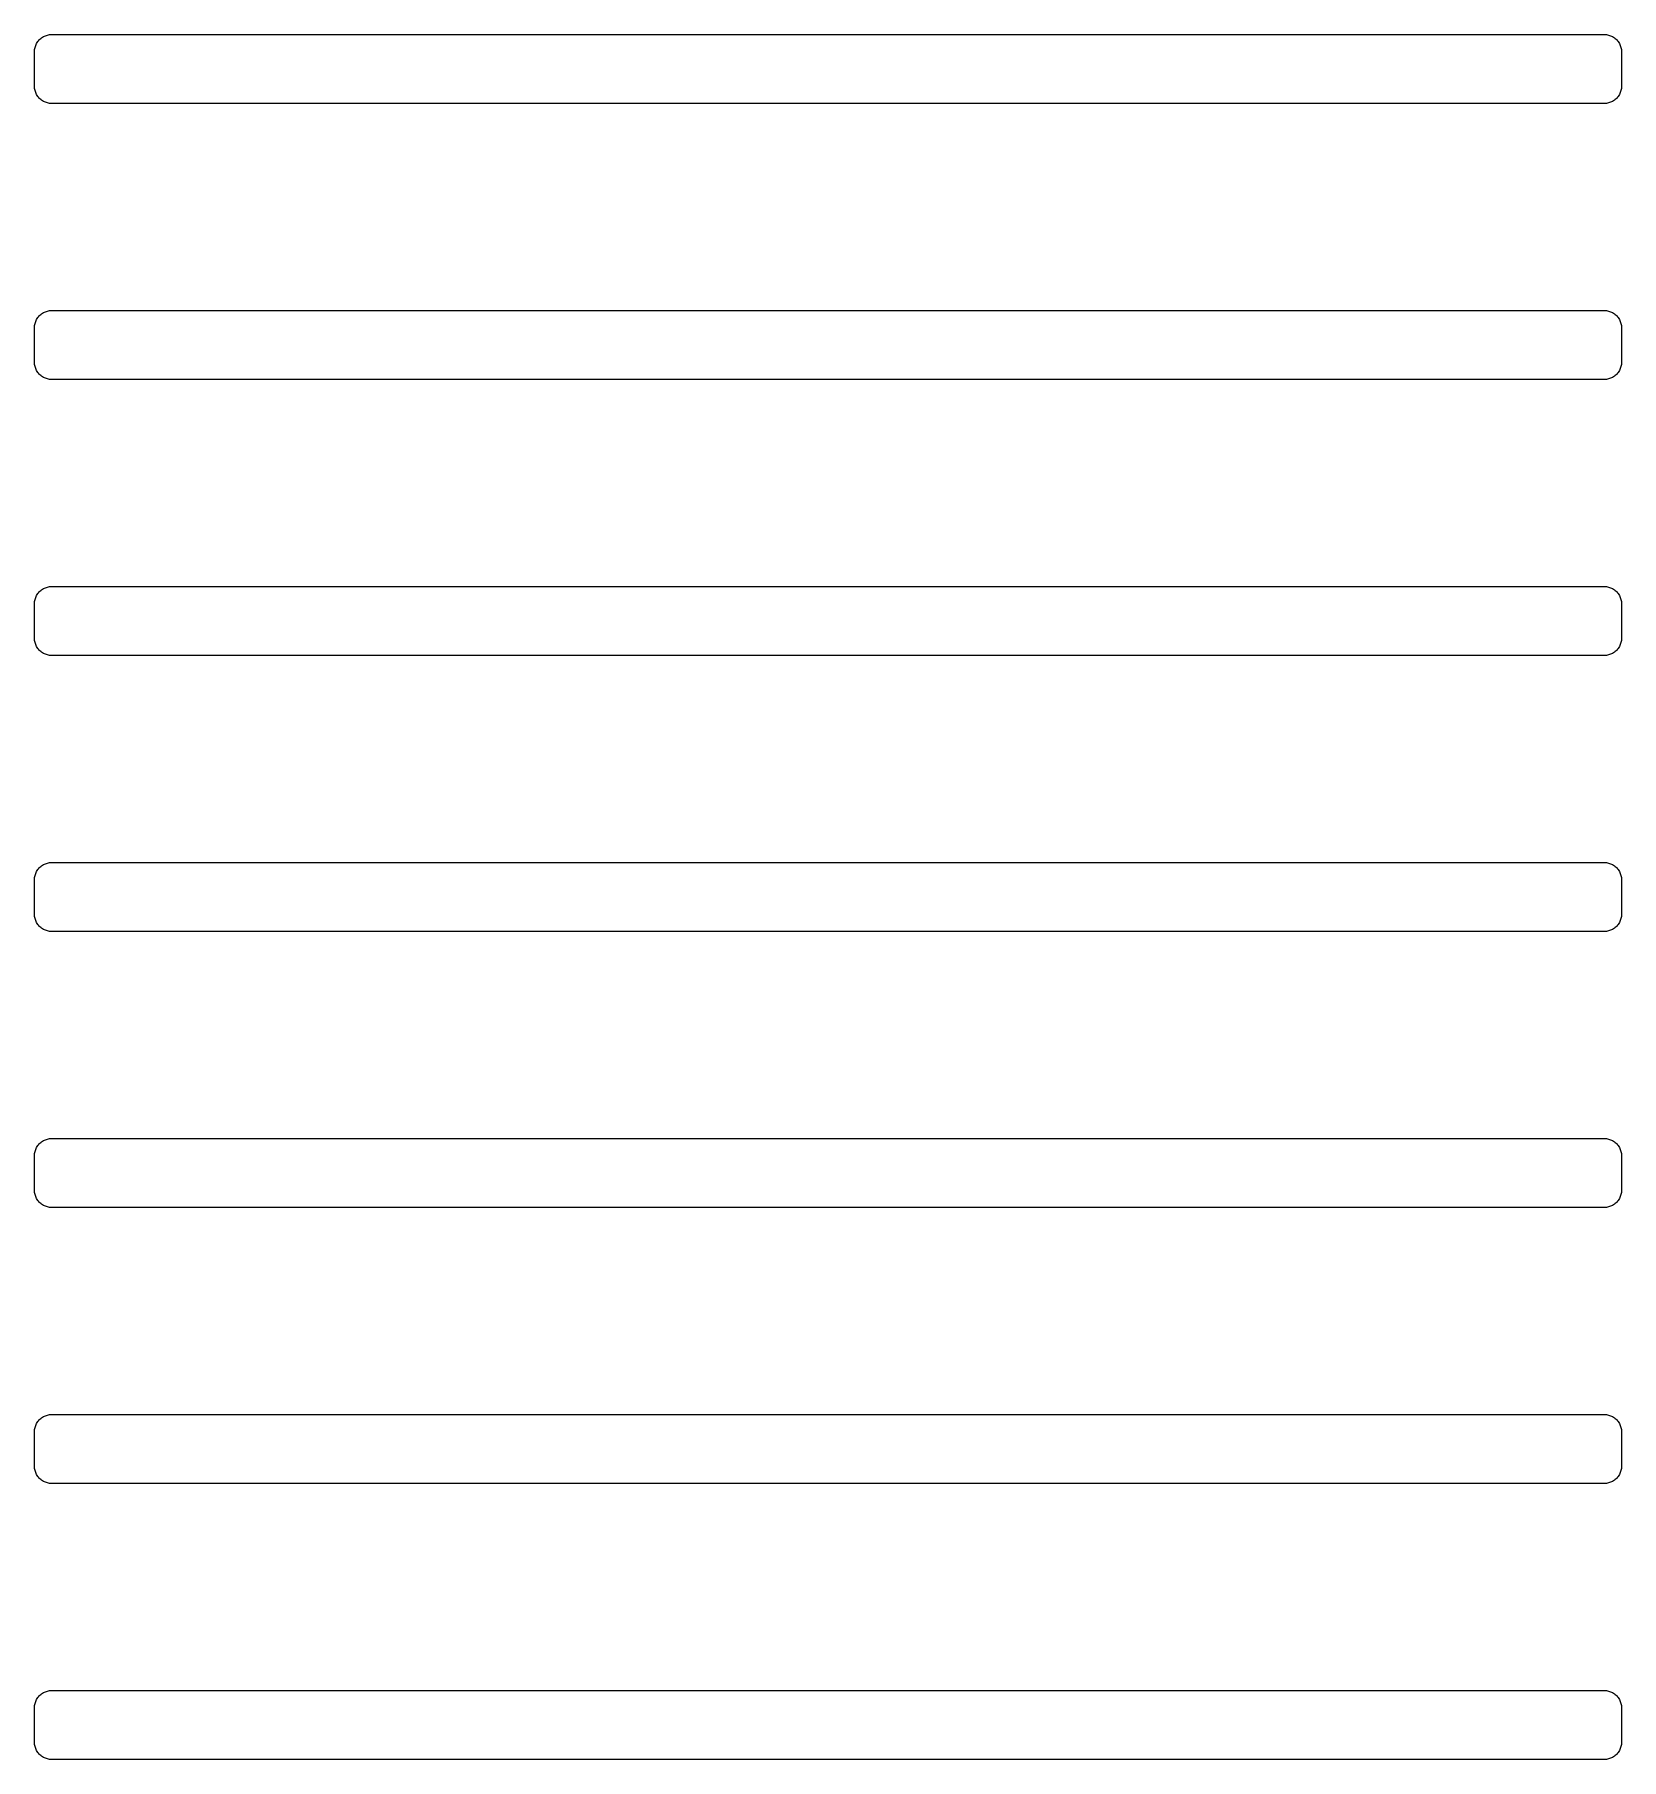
# Model space of a CAD drawing. Header units: metres. Extents: x -163 to 163, y -163 to 163.
# Drawn here: x -114.9 to -87.3, y -73.2 to -43.2 of the extents above; entities that cross this region are included whole.
import ezdxf

# ---------------------------------------------------------------- set-up
doc = ezdxf.new("R2010")
doc.units = ezdxf.units.M

msp = doc.modelspace()

# ---------------------------------------------------------------- linework, layer by layer
for p, q in [((-114.637, -43.2013), (-114.618, -43.1995)), ((-114.618, -43.1995), (-114.599, -43.1989)), ((-114.599, -43.1989), (-87.599, -43.1989)), ((-87.599, -43.1989), (-87.5801, -43.1995)), ((-87.5801, -43.1995), (-87.5614, -43.2013)), ((-114.899, -43.4989), (-114.898, -43.4801)), ((-114.899, -44.099), (-114.899, -43.4989)), ((-114.898, -43.4801), (-114.897, -43.4613)), ((-114.897, -43.4613), (-114.894, -43.4427)), ((-114.894, -43.4427), (-114.89, -43.4243)), ((-114.89, -43.4243), (-114.884, -43.4062)), ((-114.884, -43.4062), (-114.878, -43.3885)), ((-114.878, -43.3885), (-114.87, -43.3712)), ((-114.87, -43.3712), (-114.862, -43.3544)), ((-114.862, -43.3544), (-114.852, -43.3382)), ((-114.852, -43.3382), (-114.842, -43.3226)), ((-114.842, -43.3226), (-114.83, -43.3077)), ((-114.83, -43.3077), (-114.818, -43.2936)), ((-114.818, -43.2936), (-114.804, -43.2803)), ((-114.804, -43.2803), (-114.79, -43.2678)), ((-114.79, -43.2678), (-114.775, -43.2562)), ((-114.775, -43.2562), (-114.76, -43.2457)), ((-114.76, -43.2457), (-114.743, -43.2361)), ((-114.743, -43.2361), (-114.727, -43.2275)), ((-114.727, -43.2275), (-114.709, -43.22)), ((-114.709, -43.22), (-114.692, -43.2136)), ((-114.692, -43.2136), (-114.674, -43.2084)), ((-114.674, -43.2084), (-114.655, -43.2043)), ((-114.655, -43.2043), (-114.637, -43.2013)), ((-87.5614, -43.2013), (-87.5427, -43.2043)), ((-87.5427, -43.2043), (-87.5243, -43.2084)), ((-87.5243, -43.2084), (-87.5062, -43.2136)), ((-87.5062, -43.2136), (-87.4885, -43.22)), ((-87.4885, -43.22), (-87.4712, -43.2275)), ((-87.4712, -43.2275), (-87.4544, -43.2361)), ((-87.4544, -43.2361), (-87.4382, -43.2457)), ((-87.4382, -43.2457), (-87.4226, -43.2562)), ((-87.4226, -43.2562), (-87.4077, -43.2678)), ((-87.4077, -43.2678), (-87.3936, -43.2803)), ((-87.3936, -43.2803), (-87.3803, -43.2936)), ((-87.3803, -43.2936), (-87.3678, -43.3077)), ((-87.3678, -43.3077), (-87.3562, -43.3226)), ((-87.3562, -43.3226), (-87.3457, -43.3382)), ((-87.3457, -43.3382), (-87.3361, -43.3544)), ((-87.3361, -43.3544), (-87.3275, -43.3712)), ((-87.3275, -43.3712), (-87.32, -43.3885)), ((-87.32, -43.3885), (-87.3136, -43.4062)), ((-87.3136, -43.4062), (-87.3084, -43.4243)), ((-87.3084, -43.4243), (-87.3043, -43.4427)), ((-87.3043, -43.4427), (-87.3013, -43.4613)), ((-87.3013, -43.4613), (-87.2995, -43.4801)), ((-87.2995, -43.4801), (-87.299, -43.4989)), ((-87.299, -43.4989), (-87.299, -44.099)), ((-114.898, -44.1178), (-114.899, -44.099)), ((-87.299, -44.099), (-87.2995, -44.1178)), ((-114.897, -44.1366), (-114.898, -44.1178)), ((-114.894, -44.1552), (-114.897, -44.1366)), ((-114.89, -44.1736), (-114.894, -44.1552)), ((-114.884, -44.1917), (-114.89, -44.1736)), ((-114.878, -44.2094), (-114.884, -44.1917)), ((-114.87, -44.2267), (-114.878, -44.2094)), ((-114.862, -44.2435), (-114.87, -44.2267)), ((-114.852, -44.2597), (-114.862, -44.2435)), ((-114.842, -44.2753), (-114.852, -44.2597)), ((-114.83, -44.2902), (-114.842, -44.2753)), ((-114.818, -44.3043), (-114.83, -44.2902)), ((-114.804, -44.3176), (-114.818, -44.3043)), ((-114.79, -44.3301), (-114.804, -44.3176)), ((-114.775, -44.3417), (-114.79, -44.3301)), ((-114.76, -44.3522), (-114.775, -44.3417)), ((-114.743, -44.3618), (-114.76, -44.3522)), ((-114.727, -44.3704), (-114.743, -44.3618)), ((-114.709, -44.3779), (-114.727, -44.3704)), ((-114.692, -44.3843), (-114.709, -44.3779)), ((-114.674, -44.3895), (-114.692, -44.3843)), ((-114.655, -44.3936), (-114.674, -44.3895)), ((-114.637, -44.3966), (-114.655, -44.3936)), ((-114.618, -44.3984), (-114.637, -44.3966)), ((-114.599, -44.3989), (-114.618, -44.3984)), ((-87.599, -44.3989), (-114.599, -44.3989)), ((-87.5801, -44.3984), (-87.599, -44.3989)), ((-87.5614, -44.3966), (-87.5801, -44.3984)), ((-87.5427, -44.3936), (-87.5614, -44.3966)), ((-87.5243, -44.3895), (-87.5427, -44.3936)), ((-87.5062, -44.3843), (-87.5243, -44.3895)), ((-87.4885, -44.3779), (-87.5062, -44.3843)), ((-87.4712, -44.3704), (-87.4885, -44.3779)), ((-87.4544, -44.3618), (-87.4712, -44.3704)), ((-87.4382, -44.3522), (-87.4544, -44.3618)), ((-87.4226, -44.3417), (-87.4382, -44.3522)), ((-87.4077, -44.3301), (-87.4226, -44.3417)), ((-87.3936, -44.3176), (-87.4077, -44.3301)), ((-87.3803, -44.3043), (-87.3936, -44.3176)), ((-87.3678, -44.2902), (-87.3803, -44.3043)), ((-87.3562, -44.2753), (-87.3678, -44.2902)), ((-87.3457, -44.2597), (-87.3562, -44.2753)), ((-87.3361, -44.2435), (-87.3457, -44.2597)), ((-87.3275, -44.2267), (-87.3361, -44.2435)), ((-87.32, -44.2094), (-87.3275, -44.2267)), ((-87.3136, -44.1917), (-87.32, -44.2094)), ((-87.3084, -44.1736), (-87.3136, -44.1917)), ((-87.3043, -44.1552), (-87.3084, -44.1736)), ((-87.3013, -44.1366), (-87.3043, -44.1552)), ((-87.2995, -44.1178), (-87.3013, -44.1366)), ((-114.637, -48.0013), (-114.618, -47.9995)), ((-114.618, -47.9995), (-114.599, -47.9989)), ((-114.599, -47.9989), (-87.599, -47.9989)), ((-87.599, -47.9989), (-87.5801, -47.9995)), ((-87.5801, -47.9995), (-87.5614, -48.0013)), ((-114.899, -48.299), (-114.898, -48.2801)), ((-114.899, -48.8989), (-114.899, -48.299)), ((-114.898, -48.2801), (-114.897, -48.2614)), ((-114.897, -48.2614), (-114.894, -48.2427)), ((-114.894, -48.2427), (-114.89, -48.2243)), ((-114.89, -48.2243), (-114.884, -48.2062)), ((-114.884, -48.2062), (-114.878, -48.1885)), ((-114.878, -48.1885), (-114.87, -48.1712)), ((-114.87, -48.1712), (-114.862, -48.1544)), ((-114.862, -48.1544), (-114.852, -48.1382)), ((-114.852, -48.1382), (-114.842, -48.1226)), ((-114.842, -48.1226), (-114.83, -48.1077)), ((-114.83, -48.1077), (-114.818, -48.0936)), ((-114.818, -48.0936), (-114.804, -48.0803)), ((-114.804, -48.0803), (-114.79, -48.0678)), ((-114.79, -48.0678), (-114.775, -48.0562)), ((-114.775, -48.0562), (-114.76, -48.0457)), ((-114.76, -48.0457), (-114.743, -48.0361)), ((-114.743, -48.0361), (-114.727, -48.0275)), ((-114.727, -48.0275), (-114.709, -48.02)), ((-114.709, -48.02), (-114.692, -48.0136)), ((-114.692, -48.0136), (-114.674, -48.0084)), ((-114.674, -48.0084), (-114.655, -48.0043)), ((-114.655, -48.0043), (-114.637, -48.0013)), ((-87.5614, -48.0013), (-87.5427, -48.0043)), ((-87.5427, -48.0043), (-87.5243, -48.0084)), ((-87.5243, -48.0084), (-87.5062, -48.0136)), ((-87.5062, -48.0136), (-87.4885, -48.02)), ((-87.4885, -48.02), (-87.4712, -48.0275)), ((-87.4712, -48.0275), (-87.4544, -48.0361)), ((-87.4544, -48.0361), (-87.4382, -48.0457)), ((-87.4382, -48.0457), (-87.4226, -48.0562)), ((-87.4226, -48.0562), (-87.4077, -48.0678)), ((-87.4077, -48.0678), (-87.3936, -48.0803)), ((-87.3936, -48.0803), (-87.3803, -48.0936)), ((-87.3803, -48.0936), (-87.3678, -48.1077)), ((-87.3678, -48.1077), (-87.3562, -48.1226)), ((-87.3562, -48.1226), (-87.3457, -48.1382)), ((-87.3457, -48.1382), (-87.3361, -48.1544)), ((-87.3361, -48.1544), (-87.3275, -48.1712)), ((-87.3275, -48.1712), (-87.32, -48.1885)), ((-87.32, -48.1885), (-87.3136, -48.2062)), ((-87.3136, -48.2062), (-87.3084, -48.2243)), ((-87.3084, -48.2243), (-87.3043, -48.2427)), ((-87.3043, -48.2427), (-87.3013, -48.2614)), ((-87.3013, -48.2614), (-87.2995, -48.2801)), ((-87.2995, -48.2801), (-87.299, -48.299)), ((-87.299, -48.299), (-87.299, -48.8989)), ((-114.898, -48.9178), (-114.899, -48.8989)), ((-87.299, -48.8989), (-87.2995, -48.9178)), ((-114.897, -48.9366), (-114.898, -48.9178)), ((-114.894, -48.9552), (-114.897, -48.9366)), ((-114.89, -48.9736), (-114.894, -48.9552)), ((-114.884, -48.9917), (-114.89, -48.9736)), ((-114.878, -49.0094), (-114.884, -48.9917)), ((-114.87, -49.0267), (-114.878, -49.0094)), ((-114.862, -49.0435), (-114.87, -49.0267)), ((-114.852, -49.0597), (-114.862, -49.0435)), ((-114.842, -49.0753), (-114.852, -49.0597)), ((-114.83, -49.0902), (-114.842, -49.0753)), ((-114.818, -49.1043), (-114.83, -49.0902)), ((-114.804, -49.1176), (-114.818, -49.1043)), ((-114.79, -49.1301), (-114.804, -49.1176)), ((-114.775, -49.1416), (-114.79, -49.1301)), ((-114.76, -49.1523), (-114.775, -49.1416)), ((-114.743, -49.1618), (-114.76, -49.1523)), ((-114.727, -49.1704), (-114.743, -49.1618)), ((-114.709, -49.1779), (-114.727, -49.1704)), ((-114.692, -49.1843), (-114.709, -49.1779)), ((-114.674, -49.1895), (-114.692, -49.1843)), ((-114.655, -49.1936), (-114.674, -49.1895)), ((-114.637, -49.1966), (-114.655, -49.1936)), ((-114.618, -49.1983), (-114.637, -49.1966)), ((-114.599, -49.1989), (-114.618, -49.1983)), ((-87.599, -49.1989), (-114.599, -49.1989)), ((-87.5801, -49.1983), (-87.599, -49.1989)), ((-87.5614, -49.1966), (-87.5801, -49.1983)), ((-87.5427, -49.1936), (-87.5614, -49.1966)), ((-87.5243, -49.1895), (-87.5427, -49.1936)), ((-87.5062, -49.1843), (-87.5243, -49.1895)), ((-87.4885, -49.1779), (-87.5062, -49.1843)), ((-87.4712, -49.1704), (-87.4885, -49.1779)), ((-87.4544, -49.1618), (-87.4712, -49.1704)), ((-87.4382, -49.1523), (-87.4544, -49.1618)), ((-87.4226, -49.1416), (-87.4382, -49.1523)), ((-87.4077, -49.1301), (-87.4226, -49.1416)), ((-87.3936, -49.1176), (-87.4077, -49.1301)), ((-87.3803, -49.1043), (-87.3936, -49.1176)), ((-87.3678, -49.0902), (-87.3803, -49.1043)), ((-87.3562, -49.0753), (-87.3678, -49.0902)), ((-87.3457, -49.0597), (-87.3562, -49.0753)), ((-87.3361, -49.0435), (-87.3457, -49.0597)), ((-87.3275, -49.0267), (-87.3361, -49.0435)), ((-87.32, -49.0094), (-87.3275, -49.0267)), ((-87.3136, -48.9917), (-87.32, -49.0094)), ((-87.3084, -48.9736), (-87.3136, -48.9917)), ((-87.3043, -48.9552), (-87.3084, -48.9736)), ((-87.3013, -48.9366), (-87.3043, -48.9552)), ((-87.2995, -48.9178), (-87.3013, -48.9366)), ((-114.637, -52.8013), (-114.618, -52.7995)), ((-114.618, -52.7995), (-114.599, -52.799)), ((-114.599, -52.799), (-87.599, -52.799)), ((-87.599, -52.799), (-87.5801, -52.7995)), ((-87.5801, -52.7995), (-87.5614, -52.8013)), ((-114.899, -53.099), (-114.898, -53.0801)), ((-114.899, -53.6989), (-114.899, -53.099)), ((-114.898, -53.0801), (-114.897, -53.0614)), ((-114.897, -53.0614), (-114.894, -53.0427)), ((-114.894, -53.0427), (-114.89, -53.0243)), ((-114.89, -53.0243), (-114.884, -53.0062)), ((-114.884, -53.0062), (-114.878, -52.9885)), ((-114.878, -52.9885), (-114.87, -52.9712)), ((-114.87, -52.9712), (-114.862, -52.9544)), ((-114.862, -52.9544), (-114.852, -52.9382)), ((-114.852, -52.9382), (-114.842, -52.9226)), ((-114.842, -52.9226), (-114.83, -52.9077)), ((-114.83, -52.9077), (-114.818, -52.8936)), ((-114.818, -52.8936), (-114.804, -52.8803)), ((-114.804, -52.8803), (-114.79, -52.8678)), ((-114.79, -52.8678), (-114.775, -52.8562)), ((-114.775, -52.8562), (-114.76, -52.8457)), ((-114.76, -52.8457), (-114.743, -52.8361)), ((-114.743, -52.8361), (-114.727, -52.8275)), ((-114.727, -52.8275), (-114.709, -52.82)), ((-114.709, -52.82), (-114.692, -52.8136)), ((-114.692, -52.8136), (-114.674, -52.8084)), ((-114.674, -52.8084), (-114.655, -52.8043)), ((-114.655, -52.8043), (-114.637, -52.8013)), ((-87.5614, -52.8013), (-87.5427, -52.8043)), ((-87.5427, -52.8043), (-87.5243, -52.8084)), ((-87.5243, -52.8084), (-87.5062, -52.8136)), ((-87.5062, -52.8136), (-87.4885, -52.82)), ((-87.4885, -52.82), (-87.4712, -52.8275)), ((-87.4712, -52.8275), (-87.4544, -52.8361)), ((-87.4544, -52.8361), (-87.4382, -52.8457)), ((-87.4382, -52.8457), (-87.4226, -52.8562)), ((-87.4226, -52.8562), (-87.4077, -52.8678)), ((-87.4077, -52.8678), (-87.3936, -52.8803)), ((-87.3936, -52.8803), (-87.3803, -52.8936)), ((-87.3803, -52.8936), (-87.3678, -52.9077)), ((-87.3678, -52.9077), (-87.3562, -52.9226)), ((-87.3562, -52.9226), (-87.3457, -52.9382)), ((-87.3457, -52.9382), (-87.3361, -52.9544)), ((-87.3361, -52.9544), (-87.3275, -52.9712)), ((-87.3275, -52.9712), (-87.32, -52.9885)), ((-87.32, -52.9885), (-87.3136, -53.0062)), ((-87.3136, -53.0062), (-87.3084, -53.0243)), ((-87.3084, -53.0243), (-87.3043, -53.0427)), ((-87.3043, -53.0427), (-87.3013, -53.0614)), ((-87.3013, -53.0614), (-87.2995, -53.0801)), ((-87.2995, -53.0801), (-87.299, -53.099)), ((-87.299, -53.099), (-87.299, -53.6989)), ((-114.898, -53.7178), (-114.899, -53.6989)), ((-87.299, -53.6989), (-87.2995, -53.7178)), ((-114.897, -53.7365), (-114.898, -53.7178)), ((-114.894, -53.7552), (-114.897, -53.7365)), ((-114.89, -53.7736), (-114.894, -53.7552)), ((-114.884, -53.7917), (-114.89, -53.7736)), ((-114.878, -53.8094), (-114.884, -53.7917)), ((-114.87, -53.8267), (-114.878, -53.8094)), ((-114.862, -53.8435), (-114.87, -53.8267)), ((-114.852, -53.8597), (-114.862, -53.8435)), ((-114.842, -53.8753), (-114.852, -53.8597)), ((-114.83, -53.8902), (-114.842, -53.8753)), ((-114.818, -53.9043), (-114.83, -53.8902)), ((-114.804, -53.9176), (-114.818, -53.9043)), ((-114.79, -53.9301), (-114.804, -53.9176)), ((-114.775, -53.9417), (-114.79, -53.9301)), ((-114.76, -53.9522), (-114.775, -53.9417)), ((-114.743, -53.9618), (-114.76, -53.9522)), ((-114.727, -53.9704), (-114.743, -53.9618)), ((-114.709, -53.9779), (-114.727, -53.9704)), ((-114.692, -53.9843), (-114.709, -53.9779)), ((-114.674, -53.9895), (-114.692, -53.9843)), ((-114.655, -53.9936), (-114.674, -53.9895)), ((-114.637, -53.9966), (-114.655, -53.9936)), ((-114.618, -53.9984), (-114.637, -53.9966)), ((-114.599, -53.9989), (-114.618, -53.9984)), ((-87.599, -53.9989), (-114.599, -53.9989)), ((-87.5801, -53.9984), (-87.599, -53.9989)), ((-87.5614, -53.9966), (-87.5801, -53.9984)), ((-87.5427, -53.9936), (-87.5614, -53.9966)), ((-87.5243, -53.9895), (-87.5427, -53.9936)), ((-87.5062, -53.9843), (-87.5243, -53.9895)), ((-87.4885, -53.9779), (-87.5062, -53.9843)), ((-87.4712, -53.9704), (-87.4885, -53.9779)), ((-87.4544, -53.9618), (-87.4712, -53.9704)), ((-87.4382, -53.9522), (-87.4544, -53.9618)), ((-87.4226, -53.9417), (-87.4382, -53.9522)), ((-87.4077, -53.9301), (-87.4226, -53.9417)), ((-87.3936, -53.9176), (-87.4077, -53.9301)), ((-87.3803, -53.9043), (-87.3936, -53.9176)), ((-87.3678, -53.8902), (-87.3803, -53.9043)), ((-87.3562, -53.8753), (-87.3678, -53.8902)), ((-87.3457, -53.8597), (-87.3562, -53.8753)), ((-87.3361, -53.8435), (-87.3457, -53.8597)), ((-87.3275, -53.8267), (-87.3361, -53.8435)), ((-87.32, -53.8094), (-87.3275, -53.8267)), ((-87.3136, -53.7917), (-87.32, -53.8094)), ((-87.3084, -53.7736), (-87.3136, -53.7917)), ((-87.3043, -53.7552), (-87.3084, -53.7736)), ((-87.3013, -53.7365), (-87.3043, -53.7552)), ((-87.2995, -53.7178), (-87.3013, -53.7365)), ((-114.637, -57.6013), (-114.618, -57.5995)), ((-114.618, -57.5995), (-114.599, -57.599)), ((-114.599, -57.599), (-87.599, -57.599)), ((-87.599, -57.599), (-87.5801, -57.5995)), ((-87.5801, -57.5995), (-87.5614, -57.6013)), ((-114.899, -57.8989), (-114.898, -57.8801)), ((-114.899, -58.4989), (-114.899, -57.8989)), ((-114.898, -57.8801), (-114.897, -57.8613)), ((-114.897, -57.8613), (-114.894, -57.8427)), ((-114.894, -57.8427), (-114.89, -57.8243)), ((-114.89, -57.8243), (-114.884, -57.8062)), ((-114.884, -57.8062), (-114.878, -57.7885)), ((-114.878, -57.7885), (-114.87, -57.7712)), ((-114.87, -57.7712), (-114.862, -57.7544)), ((-114.862, -57.7544), (-114.852, -57.7382)), ((-114.852, -57.7382), (-114.842, -57.7226)), ((-114.842, -57.7226), (-114.83, -57.7077)), ((-114.83, -57.7077), (-114.818, -57.6936)), ((-114.818, -57.6936), (-114.804, -57.6803)), ((-114.804, -57.6803), (-114.79, -57.6678)), ((-114.79, -57.6678), (-114.775, -57.6562)), ((-114.775, -57.6562), (-114.76, -57.6456)), ((-114.76, -57.6456), (-114.743, -57.6361)), ((-114.743, -57.6361), (-114.727, -57.6275)), ((-114.727, -57.6275), (-114.709, -57.62)), ((-114.709, -57.62), (-114.692, -57.6136)), ((-114.692, -57.6136), (-114.674, -57.6084)), ((-114.674, -57.6084), (-114.655, -57.6043)), ((-114.655, -57.6043), (-114.637, -57.6013)), ((-87.5614, -57.6013), (-87.5427, -57.6043)), ((-87.5427, -57.6043), (-87.5243, -57.6084)), ((-87.5243, -57.6084), (-87.5062, -57.6136)), ((-87.5062, -57.6136), (-87.4885, -57.62)), ((-87.4885, -57.62), (-87.4712, -57.6275)), ((-87.4712, -57.6275), (-87.4544, -57.6361)), ((-87.4544, -57.6361), (-87.4382, -57.6456)), ((-87.4382, -57.6456), (-87.4226, -57.6562)), ((-87.4226, -57.6562), (-87.4077, -57.6678)), ((-87.4077, -57.6678), (-87.3936, -57.6803)), ((-87.3936, -57.6803), (-87.3803, -57.6936)), ((-87.3803, -57.6936), (-87.3678, -57.7077)), ((-87.3678, -57.7077), (-87.3562, -57.7226)), ((-87.3562, -57.7226), (-87.3457, -57.7382)), ((-87.3457, -57.7382), (-87.3361, -57.7544)), ((-87.3361, -57.7544), (-87.3275, -57.7712)), ((-87.3275, -57.7712), (-87.32, -57.7885)), ((-87.32, -57.7885), (-87.3136, -57.8062)), ((-87.3136, -57.8062), (-87.3084, -57.8243)), ((-87.3084, -57.8243), (-87.3043, -57.8427)), ((-87.3043, -57.8427), (-87.3013, -57.8613)), ((-87.3013, -57.8613), (-87.2995, -57.8801)), ((-87.2995, -57.8801), (-87.299, -57.8989)), ((-87.299, -57.8989), (-87.299, -58.4989)), ((-114.898, -58.5178), (-114.899, -58.4989)), ((-87.299, -58.4989), (-87.2995, -58.5178)), ((-114.897, -58.5365), (-114.898, -58.5178)), ((-114.894, -58.5552), (-114.897, -58.5365)), ((-114.89, -58.5735), (-114.894, -58.5552)), ((-114.884, -58.5917), (-114.89, -58.5735)), ((-114.878, -58.6094), (-114.884, -58.5917)), ((-114.87, -58.6267), (-114.878, -58.6094)), ((-114.862, -58.6435), (-114.87, -58.6267)), ((-114.852, -58.6597), (-114.862, -58.6435)), ((-114.842, -58.6753), (-114.852, -58.6597)), ((-114.83, -58.6902), (-114.842, -58.6753)), ((-114.818, -58.7043), (-114.83, -58.6902)), ((-114.804, -58.7176), (-114.818, -58.7043)), ((-114.79, -58.7301), (-114.804, -58.7176)), ((-114.775, -58.7417), (-114.79, -58.7301)), ((-114.76, -58.7522), (-114.775, -58.7417)), ((-114.743, -58.7618), (-114.76, -58.7522)), ((-114.727, -58.7704), (-114.743, -58.7618)), ((-114.709, -58.7779), (-114.727, -58.7704)), ((-114.692, -58.7843), (-114.709, -58.7779)), ((-114.674, -58.7895), (-114.692, -58.7843)), ((-114.655, -58.7936), (-114.674, -58.7895)), ((-114.637, -58.7966), (-114.655, -58.7936)), ((-114.618, -58.7984), (-114.637, -58.7966)), ((-114.599, -58.799), (-114.618, -58.7984)), ((-87.599, -58.799), (-114.599, -58.799)), ((-87.5801, -58.7984), (-87.599, -58.799)), ((-87.5614, -58.7966), (-87.5801, -58.7984)), ((-87.5427, -58.7936), (-87.5614, -58.7966)), ((-87.5243, -58.7895), (-87.5427, -58.7936)), ((-87.5062, -58.7843), (-87.5243, -58.7895)), ((-87.4885, -58.7779), (-87.5062, -58.7843)), ((-87.4712, -58.7704), (-87.4885, -58.7779)), ((-87.4544, -58.7618), (-87.4712, -58.7704)), ((-87.4382, -58.7522), (-87.4544, -58.7618)), ((-87.4226, -58.7417), (-87.4382, -58.7522)), ((-87.4077, -58.7301), (-87.4226, -58.7417)), ((-87.3936, -58.7176), (-87.4077, -58.7301)), ((-87.3803, -58.7043), (-87.3936, -58.7176)), ((-87.3678, -58.6902), (-87.3803, -58.7043)), ((-87.3562, -58.6753), (-87.3678, -58.6902)), ((-87.3457, -58.6597), (-87.3562, -58.6753)), ((-87.3361, -58.6435), (-87.3457, -58.6597)), ((-87.3275, -58.6267), (-87.3361, -58.6435)), ((-87.32, -58.6094), (-87.3275, -58.6267)), ((-87.3136, -58.5917), (-87.32, -58.6094)), ((-87.3084, -58.5735), (-87.3136, -58.5917)), ((-87.3043, -58.5552), (-87.3084, -58.5735)), ((-87.3013, -58.5365), (-87.3043, -58.5552)), ((-87.2995, -58.5178), (-87.3013, -58.5365)), ((-114.637, -62.4013), (-114.618, -62.3995)), ((-114.618, -62.3995), (-114.599, -62.399)), ((-114.599, -62.399), (-87.599, -62.399)), ((-87.599, -62.399), (-87.5801, -62.3995)), ((-87.5801, -62.3995), (-87.5614, -62.4013)), ((-114.899, -62.6989), (-114.898, -62.6801)), ((-114.899, -63.299), (-114.899, -62.6989)), ((-114.898, -62.6801), (-114.897, -62.6613)), ((-114.897, -62.6613), (-114.894, -62.6427)), ((-114.894, -62.6427), (-114.89, -62.6243)), ((-114.89, -62.6243), (-114.884, -62.6062)), ((-114.884, -62.6062), (-114.878, -62.5885)), ((-114.878, -62.5885), (-114.87, -62.5712)), ((-114.87, -62.5712), (-114.862, -62.5544)), ((-114.862, -62.5544), (-114.852, -62.5382)), ((-114.852, -62.5382), (-114.842, -62.5226)), ((-114.842, -62.5226), (-114.83, -62.5077)), ((-114.83, -62.5077), (-114.818, -62.4936)), ((-114.818, -62.4936), (-114.804, -62.4803)), ((-114.804, -62.4803), (-114.79, -62.4678)), ((-114.79, -62.4678), (-114.775, -62.4562)), ((-114.775, -62.4562), (-114.76, -62.4456)), ((-114.76, -62.4456), (-114.743, -62.4361)), ((-114.743, -62.4361), (-114.727, -62.4275)), ((-114.727, -62.4275), (-114.709, -62.42)), ((-114.709, -62.42), (-114.692, -62.4136)), ((-114.692, -62.4136), (-114.674, -62.4084)), ((-114.674, -62.4084), (-114.655, -62.4043)), ((-114.655, -62.4043), (-114.637, -62.4013)), ((-87.5614, -62.4013), (-87.5427, -62.4043)), ((-87.5427, -62.4043), (-87.5243, -62.4084)), ((-87.5243, -62.4084), (-87.5062, -62.4136)), ((-87.5062, -62.4136), (-87.4885, -62.42)), ((-87.4885, -62.42), (-87.4712, -62.4275)), ((-87.4712, -62.4275), (-87.4544, -62.4361)), ((-87.4544, -62.4361), (-87.4382, -62.4456)), ((-87.4382, -62.4456), (-87.4226, -62.4562)), ((-87.4226, -62.4562), (-87.4077, -62.4678)), ((-87.4077, -62.4678), (-87.3936, -62.4803)), ((-87.3936, -62.4803), (-87.3803, -62.4936)), ((-87.3803, -62.4936), (-87.3678, -62.5077)), ((-87.3678, -62.5077), (-87.3562, -62.5226)), ((-87.3562, -62.5226), (-87.3457, -62.5382)), ((-87.3457, -62.5382), (-87.3361, -62.5544)), ((-87.3361, -62.5544), (-87.3275, -62.5712)), ((-87.3275, -62.5712), (-87.32, -62.5885)), ((-87.32, -62.5885), (-87.3136, -62.6062)), ((-87.3136, -62.6062), (-87.3084, -62.6243)), ((-87.3084, -62.6243), (-87.3043, -62.6427)), ((-87.3043, -62.6427), (-87.3013, -62.6613)), ((-87.3013, -62.6613), (-87.2995, -62.6801)), ((-87.2995, -62.6801), (-87.299, -62.6989)), ((-87.299, -62.6989), (-87.299, -63.299)), ((-114.898, -63.3178), (-114.899, -63.299)), ((-87.299, -63.299), (-87.2995, -63.3178)), ((-114.897, -63.3365), (-114.898, -63.3178)), ((-114.894, -63.3552), (-114.897, -63.3365)), ((-114.89, -63.3736), (-114.894, -63.3552)), ((-114.884, -63.3916), (-114.89, -63.3736)), ((-114.878, -63.4094), (-114.884, -63.3916)), ((-114.87, -63.4267), (-114.878, -63.4094)), ((-114.862, -63.4435), (-114.87, -63.4267)), ((-114.852, -63.4597), (-114.862, -63.4435)), ((-114.842, -63.4753), (-114.852, -63.4597)), ((-114.83, -63.4902), (-114.842, -63.4753)), ((-114.818, -63.5043), (-114.83, -63.4902)), ((-114.804, -63.5176), (-114.818, -63.5043)), ((-114.79, -63.5301), (-114.804, -63.5176)), ((-114.775, -63.5417), (-114.79, -63.5301)), ((-114.76, -63.5522), (-114.775, -63.5417)), ((-114.743, -63.5618), (-114.76, -63.5522)), ((-114.727, -63.5704), (-114.743, -63.5618)), ((-114.709, -63.5779), (-114.727, -63.5704)), ((-114.692, -63.5843), (-114.709, -63.5779)), ((-114.674, -63.5895), (-114.692, -63.5843)), ((-114.655, -63.5936), (-114.674, -63.5895)), ((-114.637, -63.5966), (-114.655, -63.5936)), ((-114.618, -63.5984), (-114.637, -63.5966)), ((-114.599, -63.599), (-114.618, -63.5984)), ((-87.599, -63.599), (-114.599, -63.599)), ((-87.5801, -63.5984), (-87.599, -63.599)), ((-87.5614, -63.5966), (-87.5801, -63.5984)), ((-87.5427, -63.5936), (-87.5614, -63.5966)), ((-87.5243, -63.5895), (-87.5427, -63.5936)), ((-87.5062, -63.5843), (-87.5243, -63.5895)), ((-87.4885, -63.5779), (-87.5062, -63.5843)), ((-87.4712, -63.5704), (-87.4885, -63.5779)), ((-87.4544, -63.5618), (-87.4712, -63.5704)), ((-87.4382, -63.5522), (-87.4544, -63.5618)), ((-87.4226, -63.5417), (-87.4382, -63.5522)), ((-87.4077, -63.5301), (-87.4226, -63.5417)), ((-87.3936, -63.5176), (-87.4077, -63.5301)), ((-87.3803, -63.5043), (-87.3936, -63.5176)), ((-87.3678, -63.4902), (-87.3803, -63.5043)), ((-87.3562, -63.4753), (-87.3678, -63.4902)), ((-87.3457, -63.4597), (-87.3562, -63.4753)), ((-87.3361, -63.4435), (-87.3457, -63.4597)), ((-87.3275, -63.4267), (-87.3361, -63.4435)), ((-87.32, -63.4094), (-87.3275, -63.4267)), ((-87.3136, -63.3916), (-87.32, -63.4094)), ((-87.3084, -63.3736), (-87.3136, -63.3916)), ((-87.3043, -63.3552), (-87.3084, -63.3736)), ((-87.3013, -63.3365), (-87.3043, -63.3552)), ((-87.2995, -63.3178), (-87.3013, -63.3365)), ((-114.637, -67.2013), (-114.618, -67.1995)), ((-114.618, -67.1995), (-114.599, -67.1989)), ((-114.599, -67.1989), (-87.599, -67.1989)), ((-87.599, -67.1989), (-87.5801, -67.1995)), ((-87.5801, -67.1995), (-87.5614, -67.2013)), ((-114.899, -67.4989), (-114.898, -67.4801)), ((-114.899, -68.099), (-114.899, -67.4989)), ((-114.898, -67.4801), (-114.897, -67.4613)), ((-114.897, -67.4613), (-114.894, -67.4427)), ((-114.894, -67.4427), (-114.89, -67.4243)), ((-114.89, -67.4243), (-114.884, -67.4062)), ((-114.884, -67.4062), (-114.878, -67.3885)), ((-114.878, -67.3885), (-114.87, -67.3712)), ((-114.87, -67.3712), (-114.862, -67.3544)), ((-114.862, -67.3544), (-114.852, -67.3382)), ((-114.852, -67.3382), (-114.842, -67.3226)), ((-114.842, -67.3226), (-114.83, -67.3077)), ((-114.83, -67.3077), (-114.818, -67.2936)), ((-114.818, -67.2936), (-114.804, -67.2803)), ((-114.804, -67.2803), (-114.79, -67.2678)), ((-114.79, -67.2678), (-114.775, -67.2562)), ((-114.775, -67.2562), (-114.76, -67.2457)), ((-114.76, -67.2457), (-114.743, -67.2361)), ((-114.743, -67.2361), (-114.727, -67.2275)), ((-114.727, -67.2275), (-114.709, -67.22)), ((-114.709, -67.22), (-114.692, -67.2136)), ((-114.692, -67.2136), (-114.674, -67.2084)), ((-114.674, -67.2084), (-114.655, -67.2043)), ((-114.655, -67.2043), (-114.637, -67.2013)), ((-87.5614, -67.2013), (-87.5427, -67.2043)), ((-87.5427, -67.2043), (-87.5243, -67.2084)), ((-87.5243, -67.2084), (-87.5062, -67.2136)), ((-87.5062, -67.2136), (-87.4885, -67.22)), ((-87.4885, -67.22), (-87.4712, -67.2275)), ((-87.4712, -67.2275), (-87.4544, -67.2361)), ((-87.4544, -67.2361), (-87.4382, -67.2457)), ((-87.4382, -67.2457), (-87.4226, -67.2562)), ((-87.4226, -67.2562), (-87.4077, -67.2678)), ((-87.4077, -67.2678), (-87.3936, -67.2803)), ((-87.3936, -67.2803), (-87.3803, -67.2936)), ((-87.3803, -67.2936), (-87.3678, -67.3077)), ((-87.3678, -67.3077), (-87.3562, -67.3226)), ((-87.3562, -67.3226), (-87.3457, -67.3382)), ((-87.3457, -67.3382), (-87.3361, -67.3544)), ((-87.3361, -67.3544), (-87.3275, -67.3712)), ((-87.3275, -67.3712), (-87.32, -67.3885)), ((-87.32, -67.3885), (-87.3136, -67.4062)), ((-87.3136, -67.4062), (-87.3084, -67.4243)), ((-87.3084, -67.4243), (-87.3043, -67.4427)), ((-87.3043, -67.4427), (-87.3013, -67.4613)), ((-87.3013, -67.4613), (-87.2995, -67.4801)), ((-87.2995, -67.4801), (-87.299, -67.4989)), ((-87.299, -67.4989), (-87.299, -68.099)), ((-114.898, -68.1178), (-114.899, -68.099)), ((-87.299, -68.099), (-87.2995, -68.1178)), ((-114.897, -68.1366), (-114.898, -68.1178)), ((-114.894, -68.1552), (-114.897, -68.1366)), ((-114.89, -68.1736), (-114.894, -68.1552)), ((-114.884, -68.1917), (-114.89, -68.1736)), ((-114.878, -68.2094), (-114.884, -68.1917)), ((-114.87, -68.2267), (-114.878, -68.2094)), ((-114.862, -68.2435), (-114.87, -68.2267)), ((-114.852, -68.2597), (-114.862, -68.2435)), ((-114.842, -68.2753), (-114.852, -68.2597)), ((-114.83, -68.2902), (-114.842, -68.2753)), ((-114.818, -68.3043), (-114.83, -68.2902)), ((-114.804, -68.3176), (-114.818, -68.3043)), ((-114.79, -68.3301), (-114.804, -68.3176)), ((-114.775, -68.3417), (-114.79, -68.3301)), ((-114.76, -68.3522), (-114.775, -68.3417)), ((-114.743, -68.3618), (-114.76, -68.3522)), ((-114.727, -68.3704), (-114.743, -68.3618)), ((-114.709, -68.3779), (-114.727, -68.3704)), ((-114.692, -68.3843), (-114.709, -68.3779)), ((-114.674, -68.3895), (-114.692, -68.3843)), ((-114.655, -68.3936), (-114.674, -68.3895)), ((-114.637, -68.3966), (-114.655, -68.3936)), ((-114.618, -68.3984), (-114.637, -68.3966)), ((-114.599, -68.399), (-114.618, -68.3984)), ((-87.599, -68.399), (-114.599, -68.399)), ((-87.5801, -68.3984), (-87.599, -68.399)), ((-87.5614, -68.3966), (-87.5801, -68.3984)), ((-87.5427, -68.3936), (-87.5614, -68.3966)), ((-87.5243, -68.3895), (-87.5427, -68.3936)), ((-87.5062, -68.3843), (-87.5243, -68.3895)), ((-87.4885, -68.3779), (-87.5062, -68.3843)), ((-87.4712, -68.3704), (-87.4885, -68.3779)), ((-87.4544, -68.3618), (-87.4712, -68.3704)), ((-87.4382, -68.3522), (-87.4544, -68.3618)), ((-87.4226, -68.3417), (-87.4382, -68.3522)), ((-87.4077, -68.3301), (-87.4226, -68.3417)), ((-87.3936, -68.3176), (-87.4077, -68.3301)), ((-87.3803, -68.3043), (-87.3936, -68.3176)), ((-87.3678, -68.2902), (-87.3803, -68.3043)), ((-87.3562, -68.2753), (-87.3678, -68.2902)), ((-87.3457, -68.2597), (-87.3562, -68.2753)), ((-87.3361, -68.2435), (-87.3457, -68.2597)), ((-87.3275, -68.2267), (-87.3361, -68.2435)), ((-87.32, -68.2094), (-87.3275, -68.2267)), ((-87.3136, -68.1917), (-87.32, -68.2094)), ((-87.3084, -68.1736), (-87.3136, -68.1917)), ((-87.3043, -68.1552), (-87.3084, -68.1736)), ((-87.3013, -68.1366), (-87.3043, -68.1552)), ((-87.2995, -68.1178), (-87.3013, -68.1366)), ((-114.637, -72.0013), (-114.618, -71.9995)), ((-114.618, -71.9995), (-114.599, -71.9989)), ((-114.599, -71.9989), (-87.599, -71.9989)), ((-87.599, -71.9989), (-87.5801, -71.9995)), ((-87.5801, -71.9995), (-87.5614, -72.0013)), ((-114.899, -72.299), (-114.898, -72.2801)), ((-114.899, -72.899), (-114.899, -72.299)), ((-114.898, -72.2801), (-114.897, -72.2614)), ((-114.897, -72.2614), (-114.894, -72.2427)), ((-114.894, -72.2427), (-114.89, -72.2243)), ((-114.89, -72.2243), (-114.884, -72.2063)), ((-114.884, -72.2063), (-114.878, -72.1885)), ((-114.878, -72.1885), (-114.87, -72.1712)), ((-114.87, -72.1712), (-114.862, -72.1544)), ((-114.862, -72.1544), (-114.852, -72.1382)), ((-114.852, -72.1382), (-114.842, -72.1226)), ((-114.842, -72.1226), (-114.83, -72.1077)), ((-114.83, -72.1077), (-114.818, -72.0936)), ((-114.818, -72.0936), (-114.804, -72.0803)), ((-114.804, -72.0803), (-114.79, -72.0678)), ((-114.79, -72.0678), (-114.775, -72.0562)), ((-114.775, -72.0562), (-114.76, -72.0457)), ((-114.76, -72.0457), (-114.743, -72.0361)), ((-114.743, -72.0361), (-114.727, -72.0275)), ((-114.727, -72.0275), (-114.709, -72.02)), ((-114.709, -72.02), (-114.692, -72.0136)), ((-114.692, -72.0136), (-114.674, -72.0084)), ((-114.674, -72.0084), (-114.655, -72.0043)), ((-114.655, -72.0043), (-114.637, -72.0013)), ((-87.5614, -72.0013), (-87.5427, -72.0043)), ((-87.5427, -72.0043), (-87.5243, -72.0084)), ((-87.5243, -72.0084), (-87.5062, -72.0136)), ((-87.5062, -72.0136), (-87.4885, -72.02)), ((-87.4885, -72.02), (-87.4712, -72.0275)), ((-87.4712, -72.0275), (-87.4544, -72.0361)), ((-87.4544, -72.0361), (-87.4382, -72.0457)), ((-87.4382, -72.0457), (-87.4226, -72.0562)), ((-87.4226, -72.0562), (-87.4077, -72.0678)), ((-87.4077, -72.0678), (-87.3936, -72.0803)), ((-87.3936, -72.0803), (-87.3803, -72.0936)), ((-87.3803, -72.0936), (-87.3678, -72.1077)), ((-87.3678, -72.1077), (-87.3562, -72.1226)), ((-87.3562, -72.1226), (-87.3457, -72.1382)), ((-87.3457, -72.1382), (-87.3361, -72.1544)), ((-87.3361, -72.1544), (-87.3275, -72.1712)), ((-87.3275, -72.1712), (-87.32, -72.1885)), ((-87.32, -72.1885), (-87.3136, -72.2063)), ((-87.3136, -72.2063), (-87.3084, -72.2243)), ((-87.3084, -72.2243), (-87.3043, -72.2427)), ((-87.3043, -72.2427), (-87.3013, -72.2614)), ((-87.3013, -72.2614), (-87.2995, -72.2801)), ((-87.2995, -72.2801), (-87.299, -72.299)), ((-87.299, -72.299), (-87.299, -72.899)), ((-114.898, -72.9178), (-114.899, -72.899)), ((-87.299, -72.899), (-87.2995, -72.9178)), ((-114.897, -72.9366), (-114.898, -72.9178)), ((-114.894, -72.9552), (-114.897, -72.9366)), ((-114.89, -72.9736), (-114.894, -72.9552)), ((-114.884, -72.9917), (-114.89, -72.9736)), ((-114.878, -73.0094), (-114.884, -72.9917)), ((-114.87, -73.0267), (-114.878, -73.0094)), ((-114.862, -73.0435), (-114.87, -73.0267)), ((-114.852, -73.0597), (-114.862, -73.0435)), ((-114.842, -73.0753), (-114.852, -73.0597)), ((-114.83, -73.0902), (-114.842, -73.0753)), ((-114.818, -73.1043), (-114.83, -73.0902)), ((-114.804, -73.1176), (-114.818, -73.1043)), ((-114.79, -73.1301), (-114.804, -73.1176)), ((-114.775, -73.1416), (-114.79, -73.1301)), ((-114.76, -73.1523), (-114.775, -73.1416)), ((-114.743, -73.1618), (-114.76, -73.1523)), ((-114.727, -73.1704), (-114.743, -73.1618)), ((-114.709, -73.1779), (-114.727, -73.1704)), ((-114.692, -73.1843), (-114.709, -73.1779)), ((-114.674, -73.1895), (-114.692, -73.1843)), ((-114.655, -73.1936), (-114.674, -73.1895)), ((-114.637, -73.1966), (-114.655, -73.1936)), ((-114.618, -73.1984), (-114.637, -73.1966)), ((-114.599, -73.1989), (-114.618, -73.1984)), ((-87.599, -73.1989), (-114.599, -73.1989)), ((-87.5801, -73.1984), (-87.599, -73.1989)), ((-87.5614, -73.1966), (-87.5801, -73.1984)), ((-87.5427, -73.1936), (-87.5614, -73.1966)), ((-87.5243, -73.1895), (-87.5427, -73.1936)), ((-87.5062, -73.1843), (-87.5243, -73.1895)), ((-87.4885, -73.1779), (-87.5062, -73.1843)), ((-87.4712, -73.1704), (-87.4885, -73.1779)), ((-87.4544, -73.1618), (-87.4712, -73.1704)), ((-87.4382, -73.1523), (-87.4544, -73.1618)), ((-87.4226, -73.1416), (-87.4382, -73.1523)), ((-87.4077, -73.1301), (-87.4226, -73.1416)), ((-87.3936, -73.1176), (-87.4077, -73.1301)), ((-87.3803, -73.1043), (-87.3936, -73.1176)), ((-87.3678, -73.0902), (-87.3803, -73.1043)), ((-87.3562, -73.0753), (-87.3678, -73.0902)), ((-87.3457, -73.0597), (-87.3562, -73.0753)), ((-87.3361, -73.0435), (-87.3457, -73.0597)), ((-87.3275, -73.0267), (-87.3361, -73.0435)), ((-87.32, -73.0094), (-87.3275, -73.0267)), ((-87.3136, -72.9917), (-87.32, -73.0094)), ((-87.3084, -72.9736), (-87.3136, -72.9917)), ((-87.3043, -72.9552), (-87.3084, -72.9736)), ((-87.3013, -72.9366), (-87.3043, -72.9552)), ((-87.2995, -72.9178), (-87.3013, -72.9366))]:
    msp.add_line(p, q)

doc.saveas('drawing.dxf')
